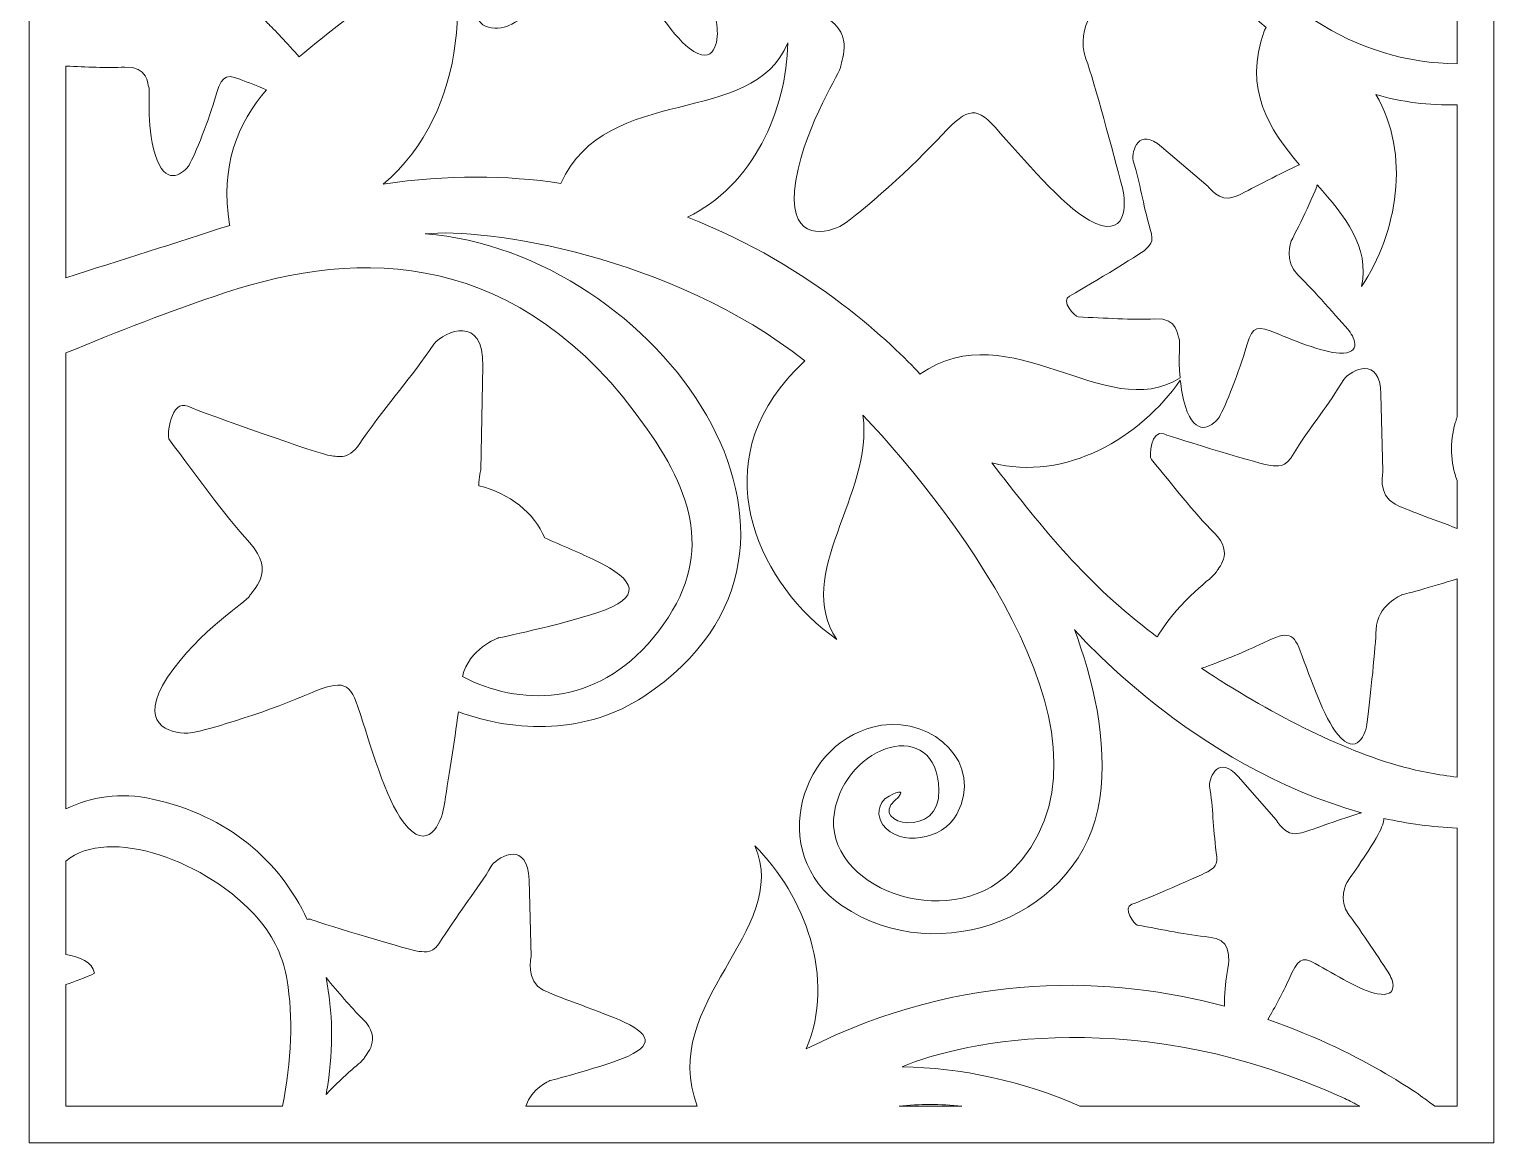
# Model space of a CAD drawing. Header units: centimetres. Extents: x -9.7 to 9.4, y -12.7 to 7.2.
# Drawn here: x 0.64 to 9.36, y -12.73 to -6.1 of the extents above; entities that cross this region are included whole.
import ezdxf

# ---------------------------------------------------------------- set-up
doc = ezdxf.new("R2010")
doc.units = ezdxf.units.CM
doc.header["$MEASUREMENT"] = 0
doc.layers.add('layer 1', color=7, linetype='Continuous')

msp = doc.modelspace()

# ---------------------------------------------------------------- linework, layer by layer
at = {"layer": 'layer 1', "color": 242, "lineweight": 9}
for points, knots in [([(0.63834, -12.72991), (0.63834, -12.72991), (9.35832, -12.72991), (9.35832, -12.72991), (9.35832, -12.72991), (9.35832, -12.72991), (9.35832, 7.15165), (9.35832, 7.15165), (9.35832, 7.15165), (9.35832, 7.15165), (0.63834, 7.15165), (0.63834, 7.15165), (0.63834, 7.15165), (0.63834, 7.15165), (0.63834, -12.72991), (0.63834, -12.72991)], [0, 0, 0, 0, 0.2, 0.2, 0.2, 0.2, 0.4, 0.4, 0.4, 0.4, 0.6, 0.6, 0.6, 0.6, 1, 1, 1, 1]), ([(9.14032, -6.30537), (9.14032, -6.30537), (9.14032, -4.90598), (9.14032, -4.90598), (9.14032, -4.90598), (9.14032, -4.90598), (9.1374, -4.89653), (9.1374, -4.89653), (9.1374, -4.89653), (9.13224, -4.87964), (9.12785, -4.86285), (9.12419, -4.84621), (9.12419, -4.84621), (9.10773, -4.85851), (9.07961, -4.86339), (9.03453, -4.85509), (9.03453, -4.85509), (8.92427, -4.83478), (8.7415, -4.7225), (8.60484, -4.64589), (8.60484, -4.64589), (8.50763, -4.59142), (8.48433, -4.61631), (8.42057, -4.7584), (8.42057, -4.7584), (8.35418, -4.90634), (8.22199, -5.13297), (8.18847, -5.16576), (8.18847, -5.16576), (8.13858, -5.21458), (8.01823, -5.27398), (7.98482, -5.05859), (7.98482, -5.05859), (7.95141, -4.84321), (8.01438, -4.63455), (8.00609, -4.6146), (8.00609, -4.6146), (7.99779, -4.59465), (8.02179, -4.4749), (7.86761, -4.46162), (7.86761, -4.46162), (7.74612, -4.45115), (7.61482, -4.42426), (7.47963, -4.39859), (7.47963, -4.39859), (7.48081, -4.55444), (7.49139, -4.7009), (7.51455, -4.82946), (7.51455, -4.82946), (7.54372, -4.99138), (7.59014, -5.14168), (7.65063, -5.27966), (7.65063, -5.27966), (7.66328, -5.29249), (7.6702, -5.30748), (7.67108, -5.3248), (7.67108, -5.3248), (7.9634, -5.94656), (8.54868, -6.3033), (9.14032, -6.30537)], [0, 0, 0, 0, 0.0625, 0.0625, 0.0625, 0.0625, 0.125, 0.125, 0.125, 0.125, 0.1875, 0.1875, 0.1875, 0.1875, 0.25, 0.25, 0.25, 0.25, 0.3125, 0.3125, 0.3125, 0.3125, 0.375, 0.375, 0.375, 0.375, 0.4375, 0.4375, 0.4375, 0.4375, 0.5, 0.5, 0.5, 0.5, 0.5625, 0.5625, 0.5625, 0.5625, 0.625, 0.625, 0.625, 0.625, 0.6875, 0.6875, 0.6875, 0.6875, 0.75, 0.75, 0.75, 0.75, 0.8125, 0.8125, 0.8125, 0.8125, 0.875, 0.875, 0.875, 0.875, 1, 1, 1, 1]), ([(7.4909, -8.1762), (7.0462, -8.45585), (6.4838, -7.78076), (5.94172, -8.1529), (5.94172, -8.1529), (5.79218, -7.98988), (5.30974, -7.51156), (4.55701, -7.21853), (4.55701, -7.21853), (4.94737, -7.03401), (5.14965, -6.57757), (5.15457, -6.18106), (5.15457, -6.18106), (4.94306, -6.69305), (4.07975, -6.41443), (3.80262, -7.01748), (3.80262, -7.01748), (3.481, -6.96967), (3.12794, -6.96392), (2.74628, -7.02234), (2.74628, -7.02234), (3.25784, -6.58426), (3.27944, -5.81028), (3.04251, -5.26063), (3.04251, -5.26063), (3.05523, -5.7216), (2.60494, -5.95203), (2.24619, -6.26519), (2.24619, -6.26519), (2.17359, -6.18426), (2.09575, -6.09926), (2.05742, -6.063), (2.05742, -6.063), (1.97453, -5.9846), (2.01686, -5.8639), (2.01686, -5.8639), (2.01686, -5.8639), (2.01686, -5.8639), (2.12011, -5.66725), (2.16953, -5.53776), (2.16953, -5.53776), (2.22925, -5.38128), (2.16837, -5.3603), (2.02396, -5.42756), (2.02396, -5.42756), (1.90637, -5.48234), (1.73668, -5.57738), (1.67835, -5.59999), (1.67835, -5.59999), (1.58947, -5.63443), (1.52281, -5.53732), (1.52281, -5.53732), (1.52281, -5.53732), (1.52281, -5.53732), (1.35712, -5.39566), (1.35712, -5.39566), (1.35712, -5.39566), (1.83909, -5.44694), (2.37223, -5.35824), (2.92242, -5.01191), (2.92242, -5.01191), (2.99595, -4.96562), (3.06339, -4.91206), (3.12489, -4.85225), (3.12489, -4.85225), (3.26141, -4.95776), (3.39261, -5.06307), (3.52217, -5.1438), (3.52217, -5.1438), (3.68177, -5.24323), (3.58973, -5.35966), (3.58771, -5.38583), (3.58771, -5.38583), (3.58569, -5.412), (3.40239, -5.60321), (3.31973, -5.85484), (3.31973, -5.85484), (3.23708, -6.10649), (3.40016, -6.10856), (3.48111, -6.08323), (3.48111, -6.08323), (3.5355, -6.06621), (3.80366, -5.89376), (3.95717, -5.77021), (3.95717, -5.77021), (4.1046, -5.65154), (4.14356, -5.63742), (4.21874, -5.75004), (4.21874, -5.75004), (4.32447, -5.90838), (4.46041, -6.13079), (4.56859, -6.21361), (4.56859, -6.21361), (4.72087, -6.33018), (4.74196, -6.16735), (4.73389, -6.0948), (4.73389, -6.0948), (4.72107, -5.97952), (4.69988, -5.79469), (4.68075, -5.6564), (4.68075, -5.6564), (4.90789, -5.78284), (5.12626, -5.91461), (5.33604, -6.00639), (5.33604, -6.00639), (5.56954, -6.10853), (5.46887, -6.28268), (5.47127, -6.31818), (5.47127, -6.31818), (5.47367, -6.35367), (5.26523, -6.64595), (5.20359, -6.9996), (5.20359, -6.9996), (5.14196, -7.35325), (5.36109, -7.32414), (5.4647, -7.27434), (5.4647, -7.27434), (5.53431, -7.24087), (5.86023, -6.95717), (6.04195, -6.76143), (6.04195, -6.76143), (6.21646, -6.57345), (6.26594, -6.5469), (6.38882, -6.68323), (6.38882, -6.68323), (6.56157, -6.87491), (6.78739, -7.14662), (6.94867, -7.23652), (6.94867, -7.23652), (7.17569, -7.3631), (7.17213, -7.14058), (7.14712, -7.04486), (7.14712, -7.04486), (7.0899, -6.82576), (6.98104, -6.41653), (6.93054, -6.27642), (6.93054, -6.27642), (6.86029, -6.08148), (7.02768, -5.92036), (7.02768, -5.92036), (7.02768, -5.92036), (7.02768, -5.92036), (7.34287, -5.6953), (7.53065, -5.52672), (7.53065, -5.52672), (7.64943, -5.72511), (7.80411, -5.91544), (8.00324, -6.09032), (8.00324, -6.09032), (7.99837, -6.09578), (7.99442, -6.10247), (7.99153, -6.11053), (7.99153, -6.11053), (7.86703, -6.45795), (8.02089, -6.69463), (8.20257, -6.90756), (8.20257, -6.90756), (8.18895, -6.91271), (8.17431, -6.919), (8.15868, -6.92627), (8.15868, -6.92627), (8.0411, -6.98105), (7.87139, -7.0761), (7.81307, -7.0987), (7.81307, -7.0987), (7.72418, -7.13314), (7.65754, -7.03603), (7.65754, -7.03603), (7.65754, -7.03603), (7.65754, -7.03603), (7.38068, -6.79934), (7.38068, -6.79934), (7.38068, -6.79934), (7.24294, -6.68158), (7.20114, -6.82338), (7.21179, -6.88383), (7.21179, -6.88383), (7.25477, -7.02177), (7.26748, -7.13091), (7.31212, -7.29077), (7.31212, -7.29077), (7.34257, -7.37292), (7.3035, -7.39152), (7.2839, -7.41224), (7.2839, -7.41224), (7.26431, -7.43296), (6.8888, -7.65999), (6.83288, -7.68857), (6.83288, -7.68857), (6.77696, -7.71716), (6.86435, -7.81255), (6.88392, -7.81315), (6.88392, -7.81315), (7.0437, -7.81812), (7.20131, -7.83212), (7.34142, -7.82442), (7.34142, -7.82442), (7.48153, -7.81672), (7.47524, -7.92729), (7.48522, -7.94414), (7.48522, -7.94414), (7.49216, -7.95586), (7.47977, -8.05393), (7.4909, -8.1762)], [0, 0, 0, 0, 0.0192308, 0.0192308, 0.0192308, 0.0192308, 0.0384615, 0.0384615, 0.0384615, 0.0384615, 0.0576923, 0.0576923, 0.0576923, 0.0576923, 0.0769231, 0.0769231, 0.0769231, 0.0769231, 0.0961538, 0.0961538, 0.0961538, 0.0961538, 0.1153846, 0.1153846, 0.1153846, 0.1153846, 0.1346154, 0.1346154, 0.1346154, 0.1346154, 0.1538462, 0.1538462, 0.1538462, 0.1538462, 0.1730769, 0.1730769, 0.1730769, 0.1730769, 0.1923077, 0.1923077, 0.1923077, 0.1923077, 0.2115385, 0.2115385, 0.2115385, 0.2115385, 0.2307692, 0.2307692, 0.2307692, 0.2307692, 0.25, 0.25, 0.25, 0.25, 0.2692308, 0.2692308, 0.2692308, 0.2692308, 0.2884615, 0.2884615, 0.2884615, 0.2884615, 0.3076923, 0.3076923, 0.3076923, 0.3076923, 0.3269231, 0.3269231, 0.3269231, 0.3269231, 0.3461538, 0.3461538, 0.3461538, 0.3461538, 0.3653846, 0.3653846, 0.3653846, 0.3653846, 0.3846154, 0.3846154, 0.3846154, 0.3846154, 0.4038462, 0.4038462, 0.4038462, 0.4038462, 0.4230769, 0.4230769, 0.4230769, 0.4230769, 0.4423077, 0.4423077, 0.4423077, 0.4423077, 0.4615385, 0.4615385, 0.4615385, 0.4615385, 0.4807692, 0.4807692, 0.4807692, 0.4807692, 0.5, 0.5, 0.5, 0.5, 0.5192308, 0.5192308, 0.5192308, 0.5192308, 0.5384615, 0.5384615, 0.5384615, 0.5384615, 0.5576923, 0.5576923, 0.5576923, 0.5576923, 0.5769231, 0.5769231, 0.5769231, 0.5769231, 0.5961538, 0.5961538, 0.5961538, 0.5961538, 0.6153846, 0.6153846, 0.6153846, 0.6153846, 0.6346154, 0.6346154, 0.6346154, 0.6346154, 0.6538462, 0.6538462, 0.6538462, 0.6538462, 0.6730769, 0.6730769, 0.6730769, 0.6730769, 0.6923077, 0.6923077, 0.6923077, 0.6923077, 0.7115385, 0.7115385, 0.7115385, 0.7115385, 0.7307692, 0.7307692, 0.7307692, 0.7307692, 0.75, 0.75, 0.75, 0.75, 0.7692308, 0.7692308, 0.7692308, 0.7692308, 0.7884615, 0.7884615, 0.7884615, 0.7884615, 0.8076923, 0.8076923, 0.8076923, 0.8076923, 0.8269231, 0.8269231, 0.8269231, 0.8269231, 0.8461538, 0.8461538, 0.8461538, 0.8461538, 0.8653846, 0.8653846, 0.8653846, 0.8653846, 0.8846154, 0.8846154, 0.8846154, 0.8846154, 0.9038462, 0.9038462, 0.9038462, 0.9038462, 0.9230769, 0.9230769, 0.9230769, 0.9230769, 0.9423077, 0.9423077, 0.9423077, 0.9423077, 0.9615385, 0.9615385, 0.9615385, 0.9615385, 1, 1, 1, 1]), ([(0.85634, -6.31882), (0.85634, -6.31882), (0.85634, -7.58076), (0.85634, -7.58076), (0.85634, -7.58076), (1.17978, -7.47467), (1.51305, -7.3729), (1.83167, -7.26763), (1.83167, -7.26763), (1.83139, -7.26629), (1.83109, -7.26497), (1.83086, -7.26359), (1.83086, -7.26359), (1.77255, -6.91129), (1.87985, -6.66247), (2.05122, -6.45983), (2.05122, -6.45983), (1.99602, -6.43875), (1.94089, -6.41626), (1.89203, -6.39731), (1.89203, -6.39731), (1.79782, -6.36076), (1.78007, -6.38609), (1.74092, -6.52177), (1.74092, -6.52177), (1.70015, -6.66305), (1.61031, -6.88333), (1.5844, -6.91704), (1.5844, -6.91704), (1.54582, -6.96721), (1.44533, -7.03587), (1.38792, -6.84674), (1.38792, -6.84674), (1.33051, -6.65764), (1.36048, -6.46227), (1.35049, -6.44543), (1.35049, -6.44543), (1.34051, -6.42858), (1.3468, -6.31801), (1.2067, -6.32571), (1.2067, -6.32571), (1.09806, -6.33168), (0.97888, -6.32462), (0.85634, -6.31882)], [0, 0, 0, 0, 0.0833333, 0.0833333, 0.0833333, 0.0833333, 0.1666667, 0.1666667, 0.1666667, 0.1666667, 0.25, 0.25, 0.25, 0.25, 0.3333333, 0.3333333, 0.3333333, 0.3333333, 0.4166667, 0.4166667, 0.4166667, 0.4166667, 0.5, 0.5, 0.5, 0.5, 0.5833333, 0.5833333, 0.5833333, 0.5833333, 0.6666667, 0.6666667, 0.6666667, 0.6666667, 0.75, 0.75, 0.75, 0.75, 0.8333333, 0.8333333, 0.8333333, 0.8333333, 1, 1, 1, 1]), ([(9.14032, -9.07261), (9.14032, -9.07261), (9.14032, -8.78626), (9.14032, -8.78626), (9.14032, -8.78626), (9.10045, -8.67971), (9.09529, -8.55979), (9.12966, -8.44337), (9.12966, -8.44337), (9.13299, -8.43211), (9.13671, -8.42128), (9.14032, -8.41031), (9.14032, -8.41031), (9.14032, -8.41031), (9.14032, -6.54916), (9.14032, -6.54916), (9.14032, -6.54916), (8.97278, -6.55365), (8.80984, -6.53458), (8.65675, -6.48829), (8.65675, -6.48829), (8.86821, -6.84466), (8.78189, -7.31603), (8.57131, -7.63254), (8.57131, -7.63254), (8.62151, -7.39433), (8.47262, -7.21373), (8.30765, -7.02728), (8.30765, -7.02728), (8.30656, -7.03029), (8.30544, -7.03335), (8.30425, -7.03647), (8.30425, -7.03647), (8.25483, -7.16596), (8.15158, -7.36261), (8.15158, -7.36261), (8.15158, -7.36261), (8.15158, -7.36261), (8.10926, -7.48331), (8.19213, -7.56171), (8.19213, -7.56171), (8.25171, -7.61806), (8.4067, -7.79221), (8.48917, -7.88571), (8.48917, -7.88571), (8.5252, -7.92655), (8.58214, -8.03504), (8.43915, -8.02914), (8.43915, -8.02914), (8.33758, -8.02495), (8.15921, -7.94739), (8.02675, -7.89602), (8.02675, -7.89602), (7.93255, -7.85948), (7.91481, -7.8848), (7.87565, -8.02048), (7.87565, -8.02048), (7.83487, -8.16177), (7.74503, -8.38204), (7.71911, -8.41575), (7.71911, -8.41575), (7.68054, -8.46593), (7.58005, -8.53458), (7.52264, -8.34546), (7.52264, -8.34546), (7.50669, -8.29291), (7.49747, -8.23987), (7.49228, -8.19032), (7.49228, -8.19032), (7.25679, -8.5282), (6.81123, -8.79709), (6.36946, -8.68184), (6.36946, -8.68184), (6.64642, -9.03922), (6.90465, -9.3714), (7.30106, -9.67747), (7.30106, -9.67747), (7.31871, -9.6911), (7.3366, -9.70469), (7.35467, -9.71827), (7.35467, -9.71827), (7.35651, -9.71508), (7.35843, -9.71184), (7.36041, -9.70856), (7.36041, -9.70856), (7.48888, -9.49537), (7.69687, -9.35866), (7.70421, -9.3351), (7.70421, -9.3351), (7.71155, -9.31155), (7.82028, -9.2242), (7.69492, -9.09965), (7.69492, -9.09965), (7.56956, -8.9751), (7.44974, -8.81587), (7.31963, -8.66226), (7.31963, -8.66226), (7.30369, -8.64344), (7.31921, -8.48126), (7.39311, -8.50946), (7.39311, -8.50946), (7.46701, -8.53766), (7.99601, -8.69739), (8.03193, -8.69824), (8.03193, -8.69824), (8.06783, -8.6991), (8.11817, -8.71997), (8.16932, -8.62221), (8.16932, -8.62221), (8.28121, -8.44564), (8.37255, -8.34172), (8.46532, -8.1852), (8.46532, -8.1852), (8.51289, -8.12424), (8.68076, -8.04376), (8.68678, -8.27189), (8.68678, -8.27189), (8.68678, -8.27189), (8.69888, -8.73044), (8.69888, -8.73044), (8.69888, -8.73044), (8.69888, -8.73044), (8.66425, -8.87468), (8.77142, -8.92876), (8.77142, -8.92876), (8.82963, -8.95814), (8.99854, -9.01704), (9.14032, -9.07261)], [0, 0, 0, 0, 0.030303, 0.030303, 0.030303, 0.030303, 0.0606061, 0.0606061, 0.0606061, 0.0606061, 0.0909091, 0.0909091, 0.0909091, 0.0909091, 0.1212121, 0.1212121, 0.1212121, 0.1212121, 0.1515152, 0.1515152, 0.1515152, 0.1515152, 0.1818182, 0.1818182, 0.1818182, 0.1818182, 0.2121212, 0.2121212, 0.2121212, 0.2121212, 0.2424242, 0.2424242, 0.2424242, 0.2424242, 0.2727273, 0.2727273, 0.2727273, 0.2727273, 0.3030303, 0.3030303, 0.3030303, 0.3030303, 0.3333333, 0.3333333, 0.3333333, 0.3333333, 0.3636364, 0.3636364, 0.3636364, 0.3636364, 0.3939394, 0.3939394, 0.3939394, 0.3939394, 0.4242424, 0.4242424, 0.4242424, 0.4242424, 0.4545455, 0.4545455, 0.4545455, 0.4545455, 0.4848485, 0.4848485, 0.4848485, 0.4848485, 0.5151515, 0.5151515, 0.5151515, 0.5151515, 0.5454545, 0.5454545, 0.5454545, 0.5454545, 0.5757576, 0.5757576, 0.5757576, 0.5757576, 0.6060606, 0.6060606, 0.6060606, 0.6060606, 0.6363636, 0.6363636, 0.6363636, 0.6363636, 0.6666667, 0.6666667, 0.6666667, 0.6666667, 0.6969697, 0.6969697, 0.6969697, 0.6969697, 0.7272727, 0.7272727, 0.7272727, 0.7272727, 0.7575758, 0.7575758, 0.7575758, 0.7575758, 0.7878788, 0.7878788, 0.7878788, 0.7878788, 0.8181818, 0.8181818, 0.8181818, 0.8181818, 0.8484848, 0.8484848, 0.8484848, 0.8484848, 0.8787879, 0.8787879, 0.8787879, 0.8787879, 0.9090909, 0.9090909, 0.9090909, 0.9090909, 0.9393939, 0.9393939, 0.9393939, 0.9393939, 1, 1, 1, 1]), ([(3.59452, -12.51191), (3.59452, -12.51191), (4.61601, -12.51191), (4.61601, -12.51191), (4.61601, -12.51191), (4.38023, -11.89452), (5.17846, -11.46994), (4.95898, -10.96228), (4.95898, -10.96228), (5.25333, -11.25543), (5.44395, -11.74979), (5.26454, -12.1718), (5.26454, -12.1718), (6.21113, -11.69543), (7.09034, -11.7389), (7.75508, -11.91774), (7.75508, -11.91774), (7.75247, -11.77271), (7.78747, -11.65065), (7.78166, -11.63666), (7.78166, -11.63666), (7.77454, -11.61954), (7.79514, -11.51671), (7.66276, -11.50532), (7.66276, -11.50532), (7.53039, -11.49391), (7.38447, -11.45982), (7.23535, -11.43394), (7.23535, -11.43394), (7.21708, -11.43077), (7.14782, -11.32971), (7.20405, -11.31036), (7.20405, -11.31036), (7.26029, -11.29099), (7.6425, -11.12805), (7.66362, -11.11123), (7.66362, -11.11123), (7.68475, -11.09441), (7.72386, -11.08217), (7.70622, -11.00111), (7.70622, -11.00111), (7.68563, -10.84529), (7.68822, -10.7413), (7.66627, -10.60626), (7.66627, -10.60626), (7.66431, -10.54817), (7.72234, -10.42079), (7.83583, -10.54949), (7.83583, -10.54949), (7.83583, -10.54949), (8.06392, -10.8082), (8.06392, -10.8082), (8.06392, -10.8082), (8.06392, -10.8082), (8.1135, -10.90811), (8.2014, -10.88763), (8.2014, -10.88763), (8.25909, -10.87419), (8.43083, -10.80764), (8.54834, -10.77192), (8.54834, -10.77192), (8.55624, -10.76951), (8.56383, -10.76732), (8.5712, -10.76536), (8.5712, -10.76536), (7.56099, -10.48605), (6.86126, -9.67475), (6.86126, -9.67475), (6.86126, -9.67475), (6.96912, -9.9545), (7.0628, -10.34017), (7.01323, -10.68176), (7.01323, -10.68176), (6.91171, -11.38146), (6.05213, -11.70816), (5.4791, -11.3198), (5.4791, -11.3198), (5.02205, -11.01005), (5.22906, -10.31772), (5.7136, -10.24467), (5.7136, -10.24467), (6.02439, -10.19782), (6.32222, -10.47086), (6.16186, -10.77289), (6.16186, -10.77289), (6.07732, -10.93209), (5.81662, -10.96626), (5.72091, -10.83749), (5.72091, -10.83749), (5.68804, -10.79329), (5.68115, -10.70475), (5.75874, -10.66687), (5.75874, -10.66687), (5.81749, -10.62953), (5.86216, -10.62921), (5.79216, -10.69276), (5.79216, -10.69276), (5.63531, -10.83517), (6.0704, -10.92253), (6.05422, -10.62951), (6.05422, -10.62951), (6.04547, -10.18709), (5.49852, -10.35299), (5.43205, -10.76421), (5.43205, -10.76421), (5.36122, -11.20234), (6.10159, -11.49442), (6.48335, -11.11622), (6.48335, -11.11622), (7.22494, -10.38153), (6.18105, -9.01128), (5.60259, -8.39831), (5.60259, -8.39831), (5.66495, -8.87711), (5.18657, -9.33961), (5.44596, -9.73285), (5.44596, -9.73285), (4.99779, -9.42074), (4.66539, -8.7349), (5.15345, -8.18218), (5.15345, -8.18218), (5.18041, -8.15165), (5.21742, -8.1097), (5.2566, -8.07446), (5.2566, -8.07446), (4.4641, -7.44816), (3.35027, -7.27955), (2.99654, -7.31826), (2.99654, -7.31826), (4.37026, -7.42408), (5.65354, -9.17316), (4.29838, -10.07224), (4.29838, -10.07224), (3.96019, -10.29662), (3.53913, -10.2923), (3.19326, -10.16368), (3.19326, -10.16368), (3.16974, -10.34046), (3.13142, -10.58222), (3.10724, -10.73132), (3.10724, -10.73132), (3.09242, -10.82263), (3.01133, -11.01427), (2.86504, -10.82018), (2.86504, -10.82018), (2.76111, -10.68231), (2.67073, -10.36457), (2.59548, -10.13532), (2.59548, -10.13532), (2.54196, -9.97228), (2.48959, -9.97626), (2.26927, -10.07104), (2.26927, -10.07104), (2.03986, -10.16972), (1.65386, -10.28911), (1.58167, -10.2914), (1.58167, -10.2914), (1.47423, -10.29483), (1.27584, -10.23686), (1.46227, -9.95772), (1.46227, -9.95772), (1.6487, -9.67859), (1.93747, -9.50746), (1.94884, -9.47619), (1.94884, -9.47619), (1.9602, -9.44492), (2.11216, -9.33406), (1.9511, -9.15842), (1.9511, -9.15842), (1.79003, -8.98277), (1.63859, -8.76074), (1.47296, -8.54565), (1.47296, -8.54565), (1.45268, -8.5193), (1.48375, -8.30178), (1.58152, -8.34441), (1.58152, -8.34441), (1.67931, -8.38702), (2.38195, -8.6354), (2.43027, -8.6388), (2.43027, -8.6388), (2.4786, -8.64221), (2.5451, -8.67348), (2.62013, -8.54499), (2.62013, -8.54499), (2.78194, -8.31415), (2.91152, -8.17987), (3.04631, -7.97482), (3.04631, -7.97482), (3.11421, -7.89571), (3.34541, -7.79781), (3.33921, -8.10552), (3.33921, -8.10552), (3.33921, -8.10552), (3.32676, -8.724), (3.32676, -8.724), (3.32676, -8.724), (3.32676, -8.724), (3.3147, -8.76569), (3.31603, -8.81829), (3.31603, -8.81829), (3.49584, -8.86165), (3.64888, -8.98136), (3.70732, -9.12881), (3.70732, -9.12881), (3.81094, -9.17321), (3.9218, -9.22098), (4.0108, -9.26371), (4.0108, -9.26371), (4.2547, -9.38082), (4.29274, -9.48336), (4.02296, -9.57354), (4.02296, -9.57354), (3.79971, -9.64818), (3.43028, -9.7245), (3.43028, -9.7245), (3.43028, -9.7245), (3.43028, -9.7245), (3.25329, -9.78913), (3.21799, -9.95416), (3.21799, -9.95416), (3.55192, -10.12973), (4.01071, -10.13826), (4.35302, -9.724), (4.35302, -9.724), (4.72091, -9.27878), (4.60718, -8.89682), (4.31826, -8.48177), (4.31826, -8.48177), (3.56159, -7.39476), (2.60055, -7.40462), (1.80688, -7.66781), (1.80688, -7.66781), (1.47626, -7.77746), (1.16142, -7.90212), (0.85634, -8.02748), (0.85634, -8.02748), (0.85634, -8.02748), (0.85634, -10.7426), (0.85634, -10.7426), (0.85634, -10.7426), (1.00573, -10.67085), (1.18032, -10.64153), (1.37183, -10.68355), (1.37183, -10.68355), (1.82586, -10.78315), (2.12979, -11.05183), (2.29337, -11.40029), (2.29337, -11.40029), (2.30144, -11.39777), (2.31055, -11.39803), (2.32079, -11.40194), (2.32079, -11.40194), (2.39469, -11.43014), (2.9237, -11.58987), (2.95961, -11.59072), (2.95961, -11.59072), (2.99551, -11.59158), (3.04587, -11.61244), (3.09701, -11.51469), (3.09701, -11.51469), (3.20889, -11.33811), (3.30024, -11.2342), (3.393, -11.07767), (3.393, -11.07767), (3.44057, -11.01672), (3.60844, -10.93624), (3.61446, -11.16437), (3.61446, -11.16437), (3.61446, -11.16437), (3.62657, -11.62292), (3.62657, -11.62292), (3.62657, -11.62292), (3.62657, -11.62292), (3.59194, -11.76716), (3.69911, -11.82124), (3.69911, -11.82124), (3.76945, -11.85672), (4.00146, -11.9353), (4.15185, -11.99908), (4.15185, -11.99908), (4.33655, -12.07741), (4.36826, -12.15204), (4.17155, -12.22815), (4.17155, -12.22815), (4.00877, -12.29113), (3.73775, -12.36041), (3.73775, -12.36041), (3.73775, -12.36041), (3.73775, -12.36041), (3.62698, -12.4068), (3.59452, -12.51191)], [0, 0, 0, 0, 0.0135135, 0.0135135, 0.0135135, 0.0135135, 0.027027, 0.027027, 0.027027, 0.027027, 0.0405405, 0.0405405, 0.0405405, 0.0405405, 0.0540541, 0.0540541, 0.0540541, 0.0540541, 0.0675676, 0.0675676, 0.0675676, 0.0675676, 0.0810811, 0.0810811, 0.0810811, 0.0810811, 0.0945946, 0.0945946, 0.0945946, 0.0945946, 0.1081081, 0.1081081, 0.1081081, 0.1081081, 0.1216216, 0.1216216, 0.1216216, 0.1216216, 0.1351351, 0.1351351, 0.1351351, 0.1351351, 0.1486486, 0.1486486, 0.1486486, 0.1486486, 0.1621622, 0.1621622, 0.1621622, 0.1621622, 0.1756757, 0.1756757, 0.1756757, 0.1756757, 0.1891892, 0.1891892, 0.1891892, 0.1891892, 0.2027027, 0.2027027, 0.2027027, 0.2027027, 0.2162162, 0.2162162, 0.2162162, 0.2162162, 0.2297297, 0.2297297, 0.2297297, 0.2297297, 0.2432432, 0.2432432, 0.2432432, 0.2432432, 0.2567568, 0.2567568, 0.2567568, 0.2567568, 0.2702703, 0.2702703, 0.2702703, 0.2702703, 0.2837838, 0.2837838, 0.2837838, 0.2837838, 0.2972973, 0.2972973, 0.2972973, 0.2972973, 0.3108108, 0.3108108, 0.3108108, 0.3108108, 0.3243243, 0.3243243, 0.3243243, 0.3243243, 0.3378378, 0.3378378, 0.3378378, 0.3378378, 0.3513514, 0.3513514, 0.3513514, 0.3513514, 0.3648649, 0.3648649, 0.3648649, 0.3648649, 0.3783784, 0.3783784, 0.3783784, 0.3783784, 0.3918919, 0.3918919, 0.3918919, 0.3918919, 0.4054054, 0.4054054, 0.4054054, 0.4054054, 0.4189189, 0.4189189, 0.4189189, 0.4189189, 0.4324324, 0.4324324, 0.4324324, 0.4324324, 0.4459459, 0.4459459, 0.4459459, 0.4459459, 0.4594595, 0.4594595, 0.4594595, 0.4594595, 0.472973, 0.472973, 0.472973, 0.472973, 0.4864865, 0.4864865, 0.4864865, 0.4864865, 0.5, 0.5, 0.5, 0.5, 0.5135135, 0.5135135, 0.5135135, 0.5135135, 0.527027, 0.527027, 0.527027, 0.527027, 0.5405405, 0.5405405, 0.5405405, 0.5405405, 0.5540541, 0.5540541, 0.5540541, 0.5540541, 0.5675676, 0.5675676, 0.5675676, 0.5675676, 0.5810811, 0.5810811, 0.5810811, 0.5810811, 0.5945946, 0.5945946, 0.5945946, 0.5945946, 0.6081081, 0.6081081, 0.6081081, 0.6081081, 0.6216216, 0.6216216, 0.6216216, 0.6216216, 0.6351351, 0.6351351, 0.6351351, 0.6351351, 0.6486486, 0.6486486, 0.6486486, 0.6486486, 0.6621622, 0.6621622, 0.6621622, 0.6621622, 0.6756757, 0.6756757, 0.6756757, 0.6756757, 0.6891892, 0.6891892, 0.6891892, 0.6891892, 0.7027027, 0.7027027, 0.7027027, 0.7027027, 0.7162162, 0.7162162, 0.7162162, 0.7162162, 0.7297297, 0.7297297, 0.7297297, 0.7297297, 0.7432432, 0.7432432, 0.7432432, 0.7432432, 0.7567568, 0.7567568, 0.7567568, 0.7567568, 0.7702703, 0.7702703, 0.7702703, 0.7702703, 0.7837838, 0.7837838, 0.7837838, 0.7837838, 0.7972973, 0.7972973, 0.7972973, 0.7972973, 0.8108108, 0.8108108, 0.8108108, 0.8108108, 0.8243243, 0.8243243, 0.8243243, 0.8243243, 0.8378378, 0.8378378, 0.8378378, 0.8378378, 0.8513514, 0.8513514, 0.8513514, 0.8513514, 0.8648649, 0.8648649, 0.8648649, 0.8648649, 0.8783784, 0.8783784, 0.8783784, 0.8783784, 0.8918919, 0.8918919, 0.8918919, 0.8918919, 0.9054054, 0.9054054, 0.9054054, 0.9054054, 0.9189189, 0.9189189, 0.9189189, 0.9189189, 0.9324324, 0.9324324, 0.9324324, 0.9324324, 0.9459459, 0.9459459, 0.9459459, 0.9459459, 0.9594595, 0.9594595, 0.9594595, 0.9594595, 0.972973, 0.972973, 0.972973, 0.972973, 1, 1, 1, 1]), ([(9.14032, -10.55304), (9.14032, -10.55304), (9.14032, -9.37229), (9.14032, -9.37229), (9.14032, -9.37229), (8.98662, -9.42282), (8.81007, -9.46793), (8.81007, -9.46793), (8.81007, -9.46793), (8.81007, -9.46793), (8.66149, -9.53013), (8.65805, -9.67377), (8.65805, -9.67377), (8.65559, -9.77701), (8.62342, -10.06883), (8.60552, -10.22482), (8.60552, -10.22482), (8.59769, -10.29296), (8.54424, -10.43772), (8.42919, -10.299), (8.42919, -10.299), (8.34745, -10.20046), (8.26955, -9.96823), (8.20591, -9.80102), (8.20591, -9.80102), (8.16064, -9.68209), (8.12199, -9.68685), (7.96206, -9.76466), (7.96206, -9.76466), (7.8642, -9.81226), (7.72652, -9.86701), (7.61878, -9.90492), (7.61878, -9.90492), (8.01074, -10.16573), (8.45282, -10.39266), (8.8096, -10.48973), (8.8096, -10.48973), (8.92151, -10.52018), (9.03198, -10.54099), (9.14032, -10.55304)], [0, 0, 0, 0, 0.0909091, 0.0909091, 0.0909091, 0.0909091, 0.1818182, 0.1818182, 0.1818182, 0.1818182, 0.2727273, 0.2727273, 0.2727273, 0.2727273, 0.3636364, 0.3636364, 0.3636364, 0.3636364, 0.4545455, 0.4545455, 0.4545455, 0.4545455, 0.5454545, 0.5454545, 0.5454545, 0.5454545, 0.6363636, 0.6363636, 0.6363636, 0.6363636, 0.7272727, 0.7272727, 0.7272727, 0.7272727, 0.8181818, 0.8181818, 0.8181818, 0.8181818, 1, 1, 1, 1]), ([(9.00809, -12.51191), (9.00809, -12.51191), (9.14032, -12.51191), (9.14032, -12.51191), (9.14032, -12.51191), (9.14032, -12.51191), (9.14032, -10.85645), (9.14032, -10.85645), (9.14032, -10.85645), (8.99048, -10.85019), (8.84504, -10.82984), (8.70496, -10.7987), (8.70496, -10.7987), (8.70438, -10.8214), (8.69316, -10.853), (8.67016, -10.89456), (8.67016, -10.89456), (8.60662, -11.0094), (8.48369, -11.18004), (8.48369, -11.18004), (8.48369, -11.18004), (8.48369, -11.18004), (8.42796, -11.28758), (8.49525, -11.37209), (8.49525, -11.37209), (8.54361, -11.43284), (8.66577, -11.6167), (8.73065, -11.71533), (8.73065, -11.71533), (8.759, -11.75842), (8.79796, -11.8677), (8.66469, -11.84315), (8.66469, -11.84315), (8.57002, -11.82572), (8.4131, -11.72931), (8.29575, -11.66353), (8.29575, -11.66353), (8.21229, -11.61676), (8.19229, -11.63814), (8.13755, -11.76012), (8.13755, -11.76012), (8.10551, -11.83152), (8.05561, -11.92425), (8.01294, -11.99678), (8.01294, -11.99678), (8.60719, -12.20185), (8.97454, -12.48752), (8.97454, -12.48752), (8.97454, -12.48752), (8.98554, -12.4954), (8.99673, -12.50356), (9.00809, -12.51191)], [0, 0, 0, 0, 0.0714286, 0.0714286, 0.0714286, 0.0714286, 0.1428571, 0.1428571, 0.1428571, 0.1428571, 0.2142857, 0.2142857, 0.2142857, 0.2142857, 0.2857143, 0.2857143, 0.2857143, 0.2857143, 0.3571429, 0.3571429, 0.3571429, 0.3571429, 0.4285714, 0.4285714, 0.4285714, 0.4285714, 0.5, 0.5, 0.5, 0.5, 0.5714286, 0.5714286, 0.5714286, 0.5714286, 0.6428571, 0.6428571, 0.6428571, 0.6428571, 0.7142857, 0.7142857, 0.7142857, 0.7142857, 0.7857143, 0.7857143, 0.7857143, 0.7857143, 0.8571429, 0.8571429, 0.8571429, 0.8571429, 1, 1, 1, 1]), ([(0.85634, -12.51191), (0.85634, -12.51191), (2.14574, -12.51191), (2.14574, -12.51191), (2.14574, -12.51191), (2.20194, -12.24559), (2.20872, -11.97696), (2.17349, -11.76409), (2.17349, -11.76409), (2.15172, -11.63251), (2.09824, -11.50813), (2.0041, -11.39935), (2.0041, -11.39935), (1.70206, -11.05032), (1.10964, -10.84039), (0.85634, -11.05314), (0.85634, -11.05314), (0.85634, -11.05314), (0.85634, -11.60889), (0.85634, -11.60889), (0.85634, -11.60889), (0.93851, -11.62587), (1.01324, -11.64948), (1.0275, -11.72125), (1.0275, -11.72125), (0.96596, -11.74922), (0.90911, -11.77093), (0.85634, -11.78743), (0.85634, -11.78743), (0.85634, -11.78743), (0.85634, -12.51191), (0.85634, -12.51191)], [0, 0, 0, 0, 0.1111111, 0.1111111, 0.1111111, 0.1111111, 0.2222222, 0.2222222, 0.2222222, 0.2222222, 0.3333333, 0.3333333, 0.3333333, 0.3333333, 0.4444444, 0.4444444, 0.4444444, 0.4444444, 0.5555556, 0.5555556, 0.5555556, 0.5555556, 0.6666667, 0.6666667, 0.6666667, 0.6666667, 0.7777778, 0.7777778, 0.7777778, 0.7777778, 1, 1, 1, 1]), ([(2.40617, -12.44343), (2.4094, -12.42376), (2.41278, -12.40443), (2.41581, -12.38431), (2.41581, -12.38431), (2.44871, -12.16608), (2.44577, -11.94932), (2.40567, -11.74663), (2.40567, -11.74663), (2.4782, -11.83493), (2.54946, -11.91945), (2.6226, -11.99213), (2.6226, -11.99213), (2.74796, -12.11667), (2.63923, -12.20403), (2.63189, -12.22757), (2.63189, -12.22757), (2.62657, -12.24466), (2.51571, -12.32127), (2.40617, -12.44343)], [0, 0, 0, 0, 0.1666667, 0.1666667, 0.1666667, 0.1666667, 0.3333333, 0.3333333, 0.3333333, 0.3333333, 0.5, 0.5, 0.5, 0.5, 0.6666667, 0.6666667, 0.6666667, 0.6666667, 1, 1, 1, 1]), ([(6.89302, -12.51191), (6.89302, -12.51191), (8.56121, -12.51191), (8.56121, -12.51191), (8.56121, -12.51191), (8.52983, -12.49556), (8.49961, -12.48053), (8.47099, -12.46725), (8.47099, -12.46725), (7.26034, -11.90535), (6.19295, -12.12183), (5.83505, -12.27906), (5.83505, -12.27906), (6.18476, -12.28142), (6.55834, -12.36399), (6.89302, -12.51191)], [0, 0, 0, 0, 0.2, 0.2, 0.2, 0.2, 0.4, 0.4, 0.4, 0.4, 0.6, 0.6, 0.6, 0.6, 1, 1, 1, 1]), ([(5.81766, -12.51191), (5.81766, -12.51191), (6.19073, -12.51191), (6.19073, -12.51191), (6.19073, -12.51191), (6.06365, -12.49855), (5.93917, -12.49937), (5.81766, -12.51191)], [0, 0, 0, 0, 0.3333333, 0.3333333, 0.3333333, 0.3333333, 1, 1, 1, 1])]:
    msp.add_open_spline(points, degree=3, knots=knots, dxfattribs=at)

doc.saveas('drawing.dxf')
